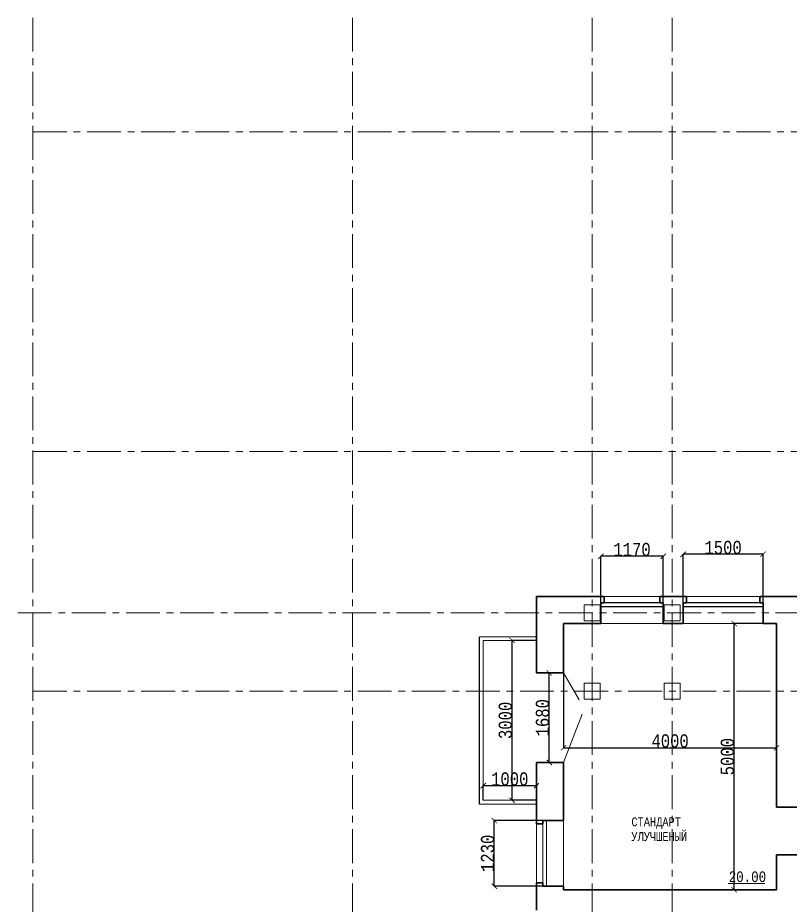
# Model space of a CAD drawing. Header units: millimetres. Extents: x -689206 to 4969298, y -1019800 to 703299.
# Drawn here: x 402242 to 416743, y 566509 to 583175 of the extents above; entities that cross this region are included whole.
import ezdxf

# ---------------------------------------------------------------- set-up
doc = ezdxf.new("R2010")
doc.units = ezdxf.units.MM
doc.linetypes.add('осеваяX2', pattern=[101.6, 63.5, -12.7, 12.7, -12.7])
for name, color, linetype, lineweight in [('б', 231, 'Continuous', 30), ('БАЛКОН', 7, 'Continuous', 20), ('несущие', 7, 'Continuous', 30), ('ОКНА', 250, 'Continuous', 20), ('ПЕРЕГОРОДКИ', 252, 'Continuous', 9), ('РАЗМЕРЫ', 7, 'Continuous', 9), ('стены', 7, 'Continuous', 20)]:
    doc.layers.add(name, color=color, linetype=linetype, lineweight=lineweight)
doc.styles.add('Аннотативный', font='isocteur.ttf', dxfattribs={"width": 0.7, "height": 250})
doc.dimstyles.new('Аннотативный', dxfattribs={"dimscale": 0, "dimtxt": 250, "dimasz": 100, "dimexe": 1.25, "dimexo": 0.625, "dimtad": 1, "dimdec": 0, "dimtxsty": 'Аннотативный', "dimblk": 'ARCHTICK', "dimcen": 2.5, "dimadec": 0, "dimazin": 0, "dimtfac": 1, "dimtdec": 0, "dimtmove": 0, "dimatfit": 3, "dimfxl": 1, "dimarcsym": 0})

# ---------------------------------------------------------------- blocks, each defined once
blk = doc.blocks.new('_ArchTick')
at = {"color": 0, "linetype": 'ByBlock', "const_width": 0.15}
blk.add_lwpolyline([(-0.5, -0.5), (0.5, 0.5)], dxfattribs=at)
blk = doc.blocks.new('*D783')
at = {"layer": 'Defpoints', "color": 0, "linetype": 'ByBlock', "lineweight": 20, "transparency": 16777216}
for p in [(411522, 571480), (411978, 571480), (411978, 568480)]:
    blk.add_point(p, dxfattribs=at)
at = {"layer": 'б', "color": 0, "linetype": 'ByBlock', "lineweight": -2, "transparency": 16777216}
for p, q in [((411978, 571480), (411521, 571480)), ((411522, 568480), (411522, 571480)), ((411978, 568480), (411521, 568480))]:
    blk.add_line(p, q, dxfattribs=at)
at = {"layer": 'б', "color": 0, "linetype": 'ByBlock', "lineweight": -2, "transparency": 16777216, "xscale": 100, "yscale": 100, "zscale": 100}
for p, rotation in [((411522, 571480), 90), ((411522, 568480), 270)]:
    blk.add_blockref('_ArchTick', p, dxfattribs=dict(at, rotation=rotation))
at = {"layer": 'б', "color": 0, "linetype": 'ByBlock', "lineweight": 25, "transparency": 16777216, "insert": (411397, 569980), "char_height": 250, "attachment_point": 5, "rotation": 90, "style": 'Аннотативный'}
blk.add_mtext('3000', dxfattribs=at)
blk = doc.blocks.new('*D784')
at = {"layer": 'Defpoints', "color": 0, "linetype": 'ByBlock', "lineweight": 20, "transparency": 16777216}
for p in [(410978, 568753), (410978, 568480), (411978, 568480)]:
    blk.add_point(p, dxfattribs=at)
at = {"layer": 'б', "color": 0, "linetype": 'ByBlock', "lineweight": -2, "transparency": 16777216}
for p, q in [((410978, 568480), (410978, 568754)), ((411978, 568753), (410978, 568753)), ((411978, 568480), (411978, 568754))]:
    blk.add_line(p, q, dxfattribs=at)
at = {"layer": 'б', "color": 0, "linetype": 'ByBlock', "lineweight": -2, "transparency": 16777216, "xscale": 100, "yscale": 100, "zscale": 100, "rotation": 180}
blk.add_blockref('_ArchTick', (410978, 568753), dxfattribs=at)
at = {"layer": 'б', "color": 0, "linetype": 'ByBlock', "lineweight": -2, "transparency": 16777216, "xscale": 100, "yscale": 100, "zscale": 100}
blk.add_blockref('_ArchTick', (411978, 568753), dxfattribs=at)
at = {"layer": 'б', "color": 0, "linetype": 'ByBlock', "lineweight": 25, "transparency": 16777216, "insert": (411478, 568878), "char_height": 250, "attachment_point": 5, "style": 'Аннотативный'}
blk.add_mtext('1000', dxfattribs=at)
blk = doc.blocks.new('*D796')
at = {"layer": 'Defpoints', "color": 0, "lineweight": 20, "transparency": 16777216}
for p in [(411188, 568098), (412488, 568098), (412488, 566868)]:
    blk.add_point(p, dxfattribs=at)
at = {"layer": 'ОКНА', "color": 0, "lineweight": -2, "transparency": 16777216}
for p, q in [((412488, 568098), (411187, 568098)), ((411188, 566868), (411188, 568098)), ((412488, 566868), (411187, 566868))]:
    blk.add_line(p, q, dxfattribs=at)
at = {"layer": 'ОКНА', "color": 0, "lineweight": -2, "transparency": 16777216, "xscale": 100, "yscale": 100, "zscale": 100}
for p, rotation in [((411188, 568098), 90), ((411188, 566868), 270)]:
    blk.add_blockref('_ArchTick', p, dxfattribs=dict(at, rotation=rotation))
at = {"layer": 'ОКНА', "color": 0, "transparency": 16777216, "insert": (411063, 567483), "char_height": 250, "attachment_point": 5, "rotation": 90, "style": 'Аннотативный'}
blk.add_mtext('1230', dxfattribs=at)
blk = doc.blocks.new('*D797')
at = {"layer": 'Defpoints', "color": 0, "lineweight": 20, "transparency": 16777216}
for p in [(412219, 570870), (412233, 570870), (412233, 569190)]:
    blk.add_point(p, dxfattribs=at)
at = {"layer": 'ОКНА', "color": 0, "lineweight": -2, "transparency": 16777216}
for p, q in [((412233, 570870), (412218, 570870)), ((412219, 569190), (412219, 570870)), ((412233, 569190), (412218, 569190))]:
    blk.add_line(p, q, dxfattribs=at)
at = {"layer": 'ОКНА', "color": 0, "lineweight": -2, "transparency": 16777216, "xscale": 100, "yscale": 100, "zscale": 100}
for p, rotation in [((412219, 570870), 90), ((412219, 569190), 270)]:
    blk.add_blockref('_ArchTick', p, dxfattribs=dict(at, rotation=rotation))
at = {"layer": 'ОКНА', "color": 0, "transparency": 16777216, "insert": (412094, 570030), "char_height": 250, "attachment_point": 5, "rotation": 90, "style": 'Аннотативный'}
blk.add_mtext('1680', dxfattribs=at)
blk = doc.blocks.new('*D798')
at = {"layer": 'Defpoints', "color": 0, "linetype": 'ByBlock', "lineweight": 20, "transparency": 16777216}
for p in [(414733, 573099), (414733, 571799), (416233, 571799)]:
    blk.add_point(p, dxfattribs=at)
at = {"layer": 'ПЕРЕГОРОДКИ', "color": 0, "linetype": 'ByBlock', "lineweight": -2, "transparency": 16777216}
for p, q in [((414733, 571800), (414733, 573101)), ((416233, 573099), (414733, 573099)), ((416233, 571800), (416233, 573101))]:
    blk.add_line(p, q, dxfattribs=at)
at = {"layer": 'ПЕРЕГОРОДКИ', "color": 0, "linetype": 'ByBlock', "lineweight": -2, "transparency": 16777216, "xscale": 100, "yscale": 100, "zscale": 100, "rotation": 180}
blk.add_blockref('_ArchTick', (414733, 573099), dxfattribs=at)
at = {"layer": 'ПЕРЕГОРОДКИ', "color": 0, "linetype": 'ByBlock', "lineweight": -2, "transparency": 16777216, "xscale": 100, "yscale": 100, "zscale": 100}
blk.add_blockref('_ArchTick', (416233, 573099), dxfattribs=at)
at = {"layer": 'ПЕРЕГОРОДКИ', "color": 0, "linetype": 'ByBlock', "lineweight": 13, "transparency": 16777216, "insert": (415483, 573225), "char_height": 250, "attachment_point": 5, "style": 'Аннотативный'}
blk.add_mtext('1500', dxfattribs=at)
blk = doc.blocks.new('*D799')
at = {"layer": 'Defpoints', "color": 0, "linetype": 'ByBlock', "lineweight": 20, "transparency": 16777216}
for p in [(413188, 573062), (413188, 571799), (414358, 571799)]:
    blk.add_point(p, dxfattribs=at)
at = {"layer": 'ПЕРЕГОРОДКИ', "color": 0, "linetype": 'ByBlock', "lineweight": -2, "transparency": 16777216}
for p, q in [((413188, 571800), (413188, 573063)), ((414358, 573062), (413188, 573062)), ((414358, 571800), (414358, 573063))]:
    blk.add_line(p, q, dxfattribs=at)
at = {"layer": 'ПЕРЕГОРОДКИ', "color": 0, "linetype": 'ByBlock', "lineweight": -2, "transparency": 16777216, "xscale": 100, "yscale": 100, "zscale": 100, "rotation": 180}
blk.add_blockref('_ArchTick', (413188, 573062), dxfattribs=at)
at = {"layer": 'ПЕРЕГОРОДКИ', "color": 0, "linetype": 'ByBlock', "lineweight": -2, "transparency": 16777216, "xscale": 100, "yscale": 100, "zscale": 100}
blk.add_blockref('_ArchTick', (414358, 573062), dxfattribs=at)
at = {"layer": 'ПЕРЕГОРОДКИ', "color": 0, "linetype": 'ByBlock', "lineweight": 13, "transparency": 16777216, "insert": (413773, 573187), "char_height": 250, "attachment_point": 5, "style": 'Аннотативный'}
blk.add_mtext('1170', dxfattribs=at)
blk = doc.blocks.new('*D805')
at = {"layer": 'Defpoints', "color": 0, "linetype": 'ByBlock', "lineweight": 20, "transparency": 16777216}
for p in [(415691, 571799), (416488, 571799), (416488, 566799)]:
    blk.add_point(p, dxfattribs=at)
at = {"layer": 'ПЕРЕГОРОДКИ', "color": 0, "linetype": 'ByBlock', "lineweight": -2, "transparency": 16777216}
for p, q in [((416488, 571799), (415689, 571799)), ((415691, 566799), (415691, 571799)), ((416488, 566799), (415689, 566799))]:
    blk.add_line(p, q, dxfattribs=at)
at = {"layer": 'ПЕРЕГОРОДКИ', "color": 0, "linetype": 'ByBlock', "lineweight": -2, "transparency": 16777216, "xscale": 100, "yscale": 100, "zscale": 100}
for p, rotation in [((415691, 571799), 90), ((415691, 566799), 270)]:
    blk.add_blockref('_ArchTick', p, dxfattribs=dict(at, rotation=rotation))
at = {"layer": 'ПЕРЕГОРОДКИ', "color": 0, "linetype": 'ByBlock', "lineweight": 13, "transparency": 16777216, "insert": (415565, 569299), "char_height": 250, "attachment_point": 5, "rotation": 90, "style": 'Аннотативный'}
blk.add_mtext('5000', dxfattribs=at)
blk = doc.blocks.new('*D809')
at = {"layer": 'Defpoints', "color": 0, "linetype": 'ByBlock', "lineweight": 20, "transparency": 16777216}
for p in [(412488, 571799), (416488, 571799), (416488, 569467)]:
    blk.add_point(p, dxfattribs=at)
at = {"layer": 'РАЗМЕРЫ', "color": 0, "linetype": 'ByBlock', "lineweight": -2, "transparency": 16777216}
for p, q in [((412488, 571799), (412488, 569466)), ((416488, 571799), (416488, 569466)), ((412488, 569467), (416488, 569467))]:
    blk.add_line(p, q, dxfattribs=at)
at = {"layer": 'РАЗМЕРЫ', "color": 0, "linetype": 'ByBlock', "lineweight": -2, "transparency": 16777216, "xscale": 100, "yscale": 100, "zscale": 100, "rotation": 180}
blk.add_blockref('_ArchTick', (412488, 569467), dxfattribs=at)
at = {"layer": 'РАЗМЕРЫ', "color": 0, "linetype": 'ByBlock', "lineweight": -2, "transparency": 16777216, "xscale": 100, "yscale": 100, "zscale": 100}
blk.add_blockref('_ArchTick', (416488, 569467), dxfattribs=at)
at = {"layer": 'РАЗМЕРЫ', "color": 0, "linetype": 'ByBlock', "lineweight": 20, "transparency": 16777216, "insert": (414488, 569592), "char_height": 250, "attachment_point": 5, "style": 'Аннотативный'}
blk.add_mtext('4000', dxfattribs=at)

msp = doc.modelspace()

# ---------------------------------------------------------------- linework, layer by layer
at = {"layer": 'б', "color": 18, "linetype": 'ByBlock', "lineweight": 25, "true_color": 0x000000}
msp.add_line((410908.2, 568409.6), (410908.2, 571549.6), dxfattribs=at)
at = {"layer": 'б', "color": 18, "linetype": 'ByBlock', "lineweight": 30, "true_color": 0x000000}
for p, q in [((411978.2, 570870.1), (412488.2, 570870.1)), ((412488.2, 569190.1), (411978.2, 569190.1))]:
    msp.add_line(p, q, dxfattribs=at)
at = {"layer": 'БАЛКОН'}
for p, q in [((410908.2, 571549.6), (411978.2, 571549.6)), ((410978.2, 568479.6), (410978.2, 571479.6)), ((410978.2, 571479.6), (411978.2, 571479.6)), ((411978.2, 568409.6), (410908.2, 568409.6)), ((411978.2, 568479.6), (410978.2, 568479.6))]:
    msp.add_line(p, q, dxfattribs=at)
at = {"layer": 'несущие', "color": 0}
for p, q in [((413188.2, 572189.4), (413188.2, 571799.4)), ((413188.2, 572189.4), (413248.2, 572189.4)), ((413248.2, 572189.4), (413248.2, 572309.4)), ((414298.2, 572309.4), (414793.2, 572309.4)), ((414358.2, 571799.4), (414358.2, 572189.4)), ((414733.2, 571799.4), (414733.2, 572189.4)), ((414793.2, 572189.4), (414733.2, 572189.4)), ((414793.2, 572189.4), (414793.2, 572309.4)), ((416233.2, 571799.4), (416233.2, 572189.4)), ((416233.2, 572189.4), (416233.2, 571799.4)), ((416488.2, 571799.4), (416233.2, 571799.4)), ((411978.2, 568038), (411978.2, 568098)), ((412098.2, 568038), (411978.2, 568038)), ((412098.2, 568098), (412488.2, 568098)), ((412098.2, 568098), (412098.2, 568038))]:
    msp.add_line(p, q, dxfattribs=at)
at = {"layer": 'несущие', "color": 0, "lineweight": 30}
msp.add_line((414733.2, 571799.4), (414358.2, 571799.4), dxfattribs=at)
at = {"layer": 'ОКНА', "color": 0}
for p, q in [((416173.2, 572309.4), (414793.2, 572309.4)), ((414733.2, 571799.4), (416233.2, 571799.4))]:
    msp.add_line(p, q, dxfattribs=at)
at = {"layer": 'ОКНА'}
for p, q in [((412098.2, 566928), (412098.2, 568098)), ((412168.2, 568098), (412168.2, 566868))]:
    msp.add_line(p, q, dxfattribs=at)
at = {"layer": 'ПЕРЕГОРОДКИ', "color": 18, "linetype": 'ByBlock', "lineweight": 13, "true_color": 0x000000}
for p, q in [((412488.2, 570870.1), (412778.3, 570367.7)), ((412488.2, 569190.1), (412836.6, 570096.3))]:
    msp.add_line(p, q, dxfattribs=at)
at = {"layer": 'РАЗМЕРЫ'}
for p, q in [((413248.2, 572309.4), (414298.2, 572309.4)), ((413188.2, 571799.4), (414358.2, 571799.4)), ((412488.2, 566868), (412488.2, 568338)), ((411978.2, 566928), (411978.2, 568278))]:
    msp.add_line(p, q, dxfattribs=at)
at = {"layer": 'РАЗМЕРЫ', "lineweight": 30}
for p, q in [((414298.2, 572189.4), (414298.2, 572309.4)), ((414358.2, 572189.4), (414298.2, 572189.4)), ((416173.2, 572189.4), (416173.2, 572309.4)), ((416233.2, 572189.4), (416173.2, 572189.4))]:
    msp.add_line(p, q, dxfattribs=at)
at = {"layer": 'РАЗМЕРЫ', "linetype": 'ByBlock', "lineweight": 30}
for p, q in [((416998.2, 568353.4), (416488.2, 568353.4)), ((416998.2, 567453.4), (416488.2, 567453.4))]:
    msp.add_line(p, q, dxfattribs=at)
at = {"layer": 'РАЗМЕРЫ', "color": 0, "lineweight": 30}
for p, q in [((412098.2, 566928), (411978.2, 566928)), ((412098.2, 566868), (412098.2, 566928)), ((412098.2, 566868), (412488.2, 566868))]:
    msp.add_line(p, q, dxfattribs=at)
at = {"layer": 'РАЗМЕРЫ', "color": 114, "true_color": 0x139b48}
msp.add_line((415575.1, 566920.2), (416264.3, 566920.2), dxfattribs=at)
at = {"layer": 'стены', "color": 1, "linetype": 'осеваяX2', "lineweight": 15, "ltscale": 10}
for p, q in [((402527.6, 583174.8), (402527.6, 539027.3)), ((408527.6, 583174.8), (408527.6, 539027.3)), ((413027.6, 583174.8), (413027.6, 539027.3)), ((414527.6, 583174.8), (414527.6, 539027.3)), ((402527.6, 581031.4), (425245.6, 581031.4)), ((402527.6, 575029.3), (474677.6, 575029.3)), ((402242, 572001.9), (474392, 572001.9)), ((402527.6, 570529.3), (474677.6, 570529.3))]:
    msp.add_line(p, q, dxfattribs=at)
at = {"layer": 'стены', "lineweight": 30}
for p, q in [((412488.2, 572309.4), (411978.2, 572309.4)), ((411978.2, 572309.4), (411978.2, 570870.1)), ((412488.2, 572309.4), (413248.2, 572309.4)), ((416173.2, 572309.4), (416998.2, 572309.4)), ((416233.2, 571799.4), (416233.2, 572189.4)), ((413188.2, 571799.4), (412488.2, 571799.4)), ((412488.2, 571799.4), (412488.2, 570870.1)), ((416488.2, 571799.4), (416233.2, 571799.4)), ((416488.2, 568353.4), (416488.2, 571799.4)), ((416488.2, 570556.5), (416488.2, 568353.4)), ((411978.2, 569190.1), (411978.2, 568098)), ((412488.2, 569190.1), (412488.2, 568098)), ((416488.2, 567453.4), (416488.2, 567179.4)), ((416488.2, 566799.4), (416488.2, 567453.4)), ((411978.2, 566928), (411978.2, 566419.4)), ((412488.2, 566868), (412488.2, 566799.4)), ((412488.2, 566799.4), (415689.3, 566799.4)), ((415690.5, 566799.4), (416488.2, 566799.4))]:
    msp.add_line(p, q, dxfattribs=at)
at = {"layer": 'стены', "lineweight": 25}
for p, q in [((414298.2, 572189.4), (413248.2, 572189.4)), ((416173.2, 572189.4), (414793.2, 572189.4)), ((413188.2, 572119.4), (414358.2, 572119.4)), ((414733.2, 572119.4), (416233.2, 572119.4))]:
    msp.add_line(p, q, dxfattribs=at)
at = {"layer": 'стены', "color": 18, "lineweight": 30, "true_color": 0x000000}
msp.add_line((414358.2, 571799.4), (414358.2, 572189.4), dxfattribs=at)
at = {"layer": 'стены'}
for p, q in [((411978.2, 571389.4), (411978.2, 570870.1)), ((416488.2, 570556.5), (416488.2, 570046.5)), ((416488.2, 566799.4), (416488.2, 567179.4))]:
    msp.add_line(p, q, dxfattribs=at)
at = {"layer": 'стены', "color": 240, "true_color": 0xed1f24}
for points in [[(412877.6, 572151.9), (413177.6, 572151.9), (413177.6, 571851.9), (412877.6, 571851.9)], [(414377.6, 572151.9), (414677.6, 572151.9), (414677.6, 571851.9), (414377.6, 571851.9)], [(412877.6, 570679.3), (413177.6, 570679.3), (413177.6, 570379.3), (412877.6, 570379.3)], [(414377.6, 570679.3), (414677.6, 570679.3), (414677.6, 570379.3), (414377.6, 570379.3)]]:
    msp.add_lwpolyline(points, close=True, dxfattribs=at)

# ---------------------------------------------------------------- texts
at = {"insert": (413761.3, 568158), "char_height": 165.799, "width": 766.271, "attachment_point": 1, "style": 'Аннотативный'}
msp.add_mtext('СТАНДАРТ УЛУЧШЕНЫЙ', dxfattribs=at)
at = {"layer": 'РАЗМЕРЫ', "color": 114, "true_color": 0x139b48, "insert": (415589.2, 567144.3), "char_height": 200, "width": 656.117, "attachment_point": 1, "style": 'Аннотативный'}
msp.add_mtext('20.00', dxfattribs=at)

# ---------------------------------------------------------------- dimensions: what is measured, and where the dimension line sits
at = {"layer": 'б', "color": 18, "linetype": 'ByBlock', "lineweight": 25, "true_color": 0x000000}
for p2, distance, picture, middle in [((411978.2, 571479.6), 456, '*D783', (411396.6, 569979.6)), ((410978.2, 568479.6), -273, '*D784', (411478.2, 568878.3))]:
    dim = msp.add_aligned_dim(p1=(411978.2, 568479.6), p2=p2, distance=distance, dimstyle='Аннотативный', dxfattribs=at)
    dim.commit()
    dim.dimension.update_dxf_attribs({"geometry": picture, "text_midpoint": middle})
at = {"layer": 'ОКНА', "color": 0}
for base, p1, p2, picture, middle in [((412219.3, 570870.1), (412233.2, 569190.1), (412233.2, 570870.1), '*D797', (412093.6, 570030.1)), ((411188.2, 568098), (412488.2, 566868), (412488.2, 568098), '*D796', (411062.6, 567483))]:
    dim = msp.add_linear_dim(base=base, p1=p1, p2=p2, angle=90, dimstyle='Аннотативный', dxfattribs=at)
    dim.commit()
    dim.dimension.update_dxf_attribs({"geometry": picture, "text_midpoint": middle})
at = {"layer": 'ПЕРЕГОРОДКИ', "color": 18, "linetype": 'ByBlock', "lineweight": 13, "true_color": 0x000000}
for base, p1, p2, picture, middle in [((413188.2, 573061.7), (414358.2, 571799.4), (413188.2, 571799.4), '*D799', (413773.2, 573187.4)), ((414733.2, 573099.4), (416233.2, 571799.4), (414733.2, 571799.4), '*D798', (415483.2, 573225))]:
    dim = msp.add_linear_dim(base=base, p1=p1, p2=p2, dimstyle='Аннотативный', dxfattribs=at)
    dim.commit()
    dim.dimension.update_dxf_attribs({"geometry": picture, "text_midpoint": middle})
dim = msp.add_linear_dim(base=(415690.5, 571799.4), p1=(416488.2, 566799.4), p2=(416488.2, 571799.4), angle=90, dimstyle='Аннотативный', dxfattribs=at)
dim.commit()
dim.dimension.update_dxf_attribs({"geometry": '*D805', "text_midpoint": (415564.9, 569299.4)})
at = {"layer": 'РАЗМЕРЫ', "linetype": 'ByBlock', "lineweight": 20}
dim = msp.add_linear_dim(base=(416488.2, 569466.8), p1=(412488.2, 571799.4), p2=(416488.2, 571799.4), dimstyle='Аннотативный', dxfattribs=at)
dim.commit()
dim.dimension.update_dxf_attribs({"geometry": '*D809', "text_midpoint": (414488.2, 569592.5)})

doc.saveas('drawing.dxf')
